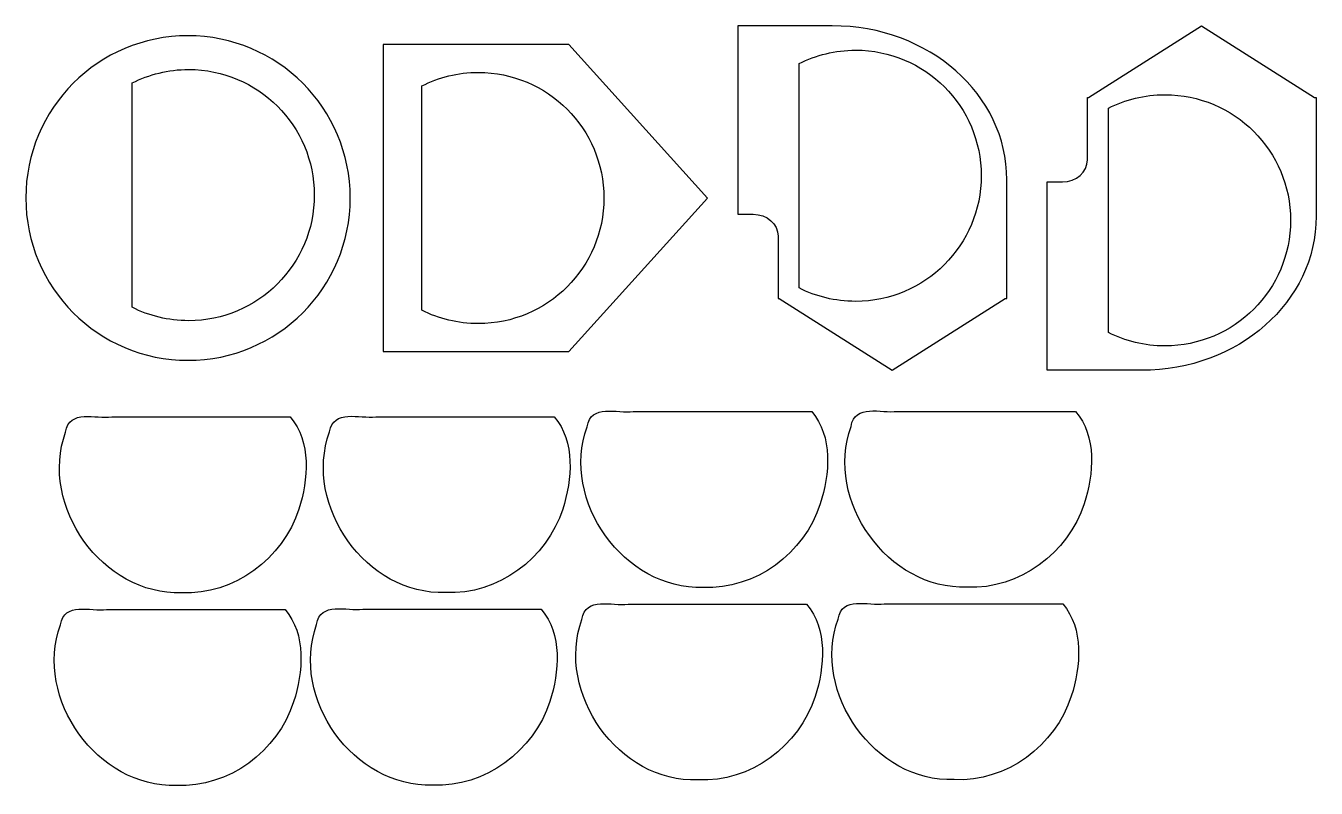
# Model space of a CAD drawing. Extents: x 8 to 135, y 187 to 262.
import ezdxf

# ---------------------------------------------------------------- set-up
doc = ezdxf.new("R2010")
doc.units = 0
doc.layers.get('0').update_dxf_attribs({"linetype": 'CONTINUOUS'})

msp = doc.modelspace()

# ---------------------------------------------------------------- linework, layer by layer
at = {"color": 7}
for points in [[(78.378558, 261.86385), (78.378558, 243.328231), (79.882802, 243.328231)], [(87.674478, 261.86385), (78.378558, 261.86385), (78.378558, 261.86385)], [(112.776085, 248.679983), (112.776085, 254.80447), (112.89507, 254.80447), (124.009094, 261.86385), (135.123005, 254.80447), (135.285367, 254.80447), (135.285367, 243.127878)], [(24.276219, 260.88778), (24.276219, 260.88778)], [(43.481893, 260.020539), (43.481893, 229.831702), (61.749263, 229.831702), (75.404077, 244.921315), (61.749263, 260.020539), (43.481893, 260.020539), (43.481893, 260.020539)], [(82.339378, 241.172259), (82.339378, 235.047772), (82.458362, 235.047772), (93.572386, 227.988392), (104.686298, 235.047772), (104.84866, 235.047772), (104.84866, 246.724363)], [(108.815265, 227.988392), (108.815265, 246.524011), (110.31951, 246.524011)], [(118.111185, 227.988392), (108.815265, 227.988392), (108.815265, 227.988392)]]:
    msp.add_lwpolyline(points, dxfattribs=at)
at = {"color": 1}
for points in [[(89.961156, 259.469567), (89.961156, 259.469567)], [(84.408236, 236.077569), (84.408236, 258.143602)], [(24.33828, 257.569067), (24.33828, 257.569067)], [(52.838294, 257.279569), (52.838294, 257.279569)], [(18.78536, 234.17705), (18.78536, 256.243102)], [(47.285374, 233.88758), (47.285374, 255.953604)], [(120.397863, 255.089577), (120.397863, 255.089577)], [(114.844943, 231.697579), (114.844943, 253.763612)]]:
    msp.add_lwpolyline(points, dxfattribs=at)
at = {"color": 3}
for points in [[(23.645429, 206.107226), (23.645429, 206.107226)], [(49.616199, 206.12401), (49.616199, 206.12401)], [(74.95507, 206.636407), (74.95507, 206.636407)], [(100.925842, 206.653191), (100.925842, 206.653191)], [(23.138074, 187.161496), (23.138074, 187.161496)], [(48.344701, 187.193872), (48.344701, 187.193872)], [(74.447716, 187.690677), (74.447716, 187.690677)], [(99.654343, 187.723053), (99.654343, 187.723053)]]:
    msp.add_lwpolyline(points, dxfattribs=at)
at = {"color": 7}
for points in [[(104.84866, 246.724363), (104.84866, 255.113772), (97.19135, 261.86385), (87.674478, 261.86385)], [(24.276219, 260.88778), (15.459033, 260.88778), (8.319093, 253.747823), (8.319093, 244.930605)], [(40.242377, 244.930605), (40.242377, 253.747823), (33.093434, 260.88778), (24.276219, 260.88778)], [(110.31951, 246.524011), (111.679059, 246.524011), (112.776085, 247.481492), (112.776085, 248.679983)], [(8.319093, 244.930605), (8.319093, 236.113416), (15.459033, 228.964462), (24.276219, 228.964462)], [(24.276219, 228.964462), (33.093434, 228.964462), (40.242377, 236.113416), (40.242377, 244.930605)], [(79.882802, 243.328231), (81.242352, 243.328231), (82.339378, 242.37075), (82.339378, 241.172259)], [(135.285367, 243.127878), (135.285367, 234.73847), (127.628057, 227.988392), (118.111185, 227.988392)]]:
    msp.add_open_spline(points, degree=3, dxfattribs=at)
at = {"color": 1}
for points in [[(84.408236, 258.143602), (86.079499, 258.985273), (87.961752, 259.469567), (89.961156, 259.469567)], [(89.961156, 259.469567), (96.790284, 259.469567), (102.327964, 253.93787), (102.327964, 247.116107)], [(18.78536, 256.243102), (20.456624, 257.084773), (22.338877, 257.569067), (24.33828, 257.569067)], [(24.33828, 257.569067), (31.167409, 257.569067), (36.705088, 252.03737), (36.705088, 245.215607)], [(47.285374, 255.953604), (48.956637, 256.795276), (50.83889, 257.279569), (52.838294, 257.279569)], [(52.838294, 257.279569), (59.667422, 257.279569), (65.205102, 251.747872), (65.205102, 244.92611)], [(114.844943, 253.763612), (116.516206, 254.605283), (118.398459, 255.089577), (120.397863, 255.089577)], [(120.397863, 255.089577), (127.226991, 255.089577), (132.764671, 249.55788), (132.764671, 242.736117)], [(102.327964, 247.116107), (102.327964, 240.294336), (96.790312, 234.762665), (89.961156, 234.762665)], [(36.705088, 245.215607), (36.705088, 238.393845), (31.167409, 232.862148), (24.33828, 232.862148)], [(65.205102, 244.92611), (65.205102, 238.104347), (59.66745, 232.572678), (52.838294, 232.572678)], [(132.764671, 242.736117), (132.764671, 235.914346), (127.22702, 230.382675), (120.397863, 230.382675)], [(89.961156, 234.762665), (87.962373, 234.762665), (86.079076, 235.236375), (84.408236, 236.077569)], [(24.33828, 232.862148), (22.339498, 232.862148), (20.4562, 233.335858), (18.78536, 234.17705)], [(52.838294, 232.572678), (50.839511, 232.572678), (48.956214, 233.046388), (47.285374, 233.88758)], [(120.397863, 230.382675), (118.39908, 230.382675), (116.515783, 230.856385), (114.844943, 231.697579)]]:
    msp.add_open_spline(points, degree=3, dxfattribs=at)
at = {"color": 3}
for points in [[(89.513481, 222.448816), (89.872772, 224.73356), (92.484338, 223.739965), (94.055494, 223.939302)], [(12.233068, 221.902851), (12.592359, 224.187595), (15.203925, 223.194001), (16.775082, 223.393337)], [(38.203838, 221.919635), (38.563129, 224.204379), (41.174695, 223.210785), (42.745852, 223.410121)], [(63.542709, 222.432032), (63.902, 224.716776), (66.513566, 223.723182), (68.084723, 223.922518)], [(68.084723, 223.922518), (73.937893, 223.922518), (79.791069, 223.922518), (85.644239, 223.922518)], [(85.644239, 223.922518), (87.73587, 221.495514), (87.425482, 217.749754), (86.490906, 214.84731)], [(94.055494, 223.939302), (99.908665, 223.939302), (105.761838, 223.939302), (111.615008, 223.939302)], [(111.615008, 223.939302), (113.706639, 221.512298), (113.396251, 217.766537), (112.461675, 214.864093)], [(16.775082, 223.393337), (22.628252, 223.393337), (28.481426, 223.393337), (34.334597, 223.393337)], [(34.334597, 223.393337), (36.426227, 220.966333), (36.115839, 217.220573), (35.181263, 214.318129)], [(42.745852, 223.410121), (48.599022, 223.410121), (54.452195, 223.410121), (60.305366, 223.410121)], [(60.305366, 223.410121), (62.396997, 220.983117), (62.086609, 217.237356), (61.152032, 214.334913)], [(74.95507, 206.636407), (67.167757, 206.357391), (60.93208, 215.18102), (63.542709, 222.432032)], [(100.925842, 206.653191), (93.138529, 206.374174), (86.902852, 215.197804), (89.513481, 222.448816)], [(23.645429, 206.107226), (15.858116, 205.82821), (9.622439, 214.65184), (12.233068, 221.902851)], [(49.616199, 206.12401), (41.828887, 205.844994), (35.593209, 214.668623), (38.203838, 221.919635)], [(86.490906, 214.84731), (84.919665, 209.994967), (80.121732, 206.38143), (74.95507, 206.636407)], [(112.461675, 214.864093), (110.890434, 210.011751), (106.092501, 206.398214), (100.925842, 206.653191)], [(35.181263, 214.318129), (33.610022, 209.465786), (28.812089, 205.85225), (23.645429, 206.107226)], [(61.152032, 214.334913), (59.580791, 209.48257), (54.782858, 205.869033), (49.616199, 206.12401)], [(63.035355, 203.486302), (63.394646, 205.771046), (66.006212, 204.777451), (67.577369, 204.976788)], [(88.241982, 203.518678), (88.601273, 205.803422), (91.212839, 204.809828), (92.783996, 205.009164)], [(11.725713, 202.957121), (12.085004, 205.241865), (14.69657, 204.248271), (16.267727, 204.447607)], [(16.267727, 204.447607), (22.120897, 204.447607), (27.97407, 204.447607), (33.82724, 204.447607)], [(33.82724, 204.447607), (35.918871, 202.020603), (35.608483, 198.274843), (34.673907, 195.372399)], [(36.932339, 202.989497), (37.291631, 205.274242), (39.903197, 204.280647), (41.474353, 204.479984)], [(41.474353, 204.479984), (47.327524, 204.479984), (53.180697, 204.479984), (59.033867, 204.479984)], [(59.033867, 204.479984), (61.125498, 202.05298), (60.81511, 198.307219), (59.880534, 195.404775)], [(67.577369, 204.976788), (73.430539, 204.976788), (79.283712, 204.976788), (85.136883, 204.976788)], [(85.136883, 204.976788), (87.228513, 202.549784), (86.918125, 198.804023), (85.983549, 195.901579)], [(92.783996, 205.009164), (98.637166, 205.009164), (104.490339, 205.009164), (110.34351, 205.009164)], [(110.34351, 205.009164), (112.43514, 202.58216), (112.124752, 198.8364), (111.190176, 195.933956)], [(74.447716, 187.690677), (66.660403, 187.41166), (60.424726, 196.23529), (63.035355, 203.486302)], [(99.654343, 187.723053), (91.86703, 187.444037), (85.631353, 196.267667), (88.241982, 203.518678)], [(23.138074, 187.161496), (15.350761, 186.88248), (9.115084, 195.70611), (11.725713, 202.957121)], [(48.344701, 187.193872), (40.557388, 186.914856), (34.32171, 195.738486), (36.932339, 202.989497)], [(85.983549, 195.901579), (84.412308, 191.049237), (79.614375, 187.4357), (74.447716, 187.690677)], [(111.190176, 195.933956), (109.618935, 191.081613), (104.821002, 187.468077), (99.654343, 187.723053)], [(34.673907, 195.372399), (33.102666, 190.520056), (28.304733, 186.906519), (23.138074, 187.161496)], [(59.880534, 195.404775), (58.309293, 190.552433), (53.51136, 186.938896), (48.344701, 187.193872)]]:
    msp.add_open_spline(points, degree=3, dxfattribs=at)

doc.saveas('drawing.dxf')
